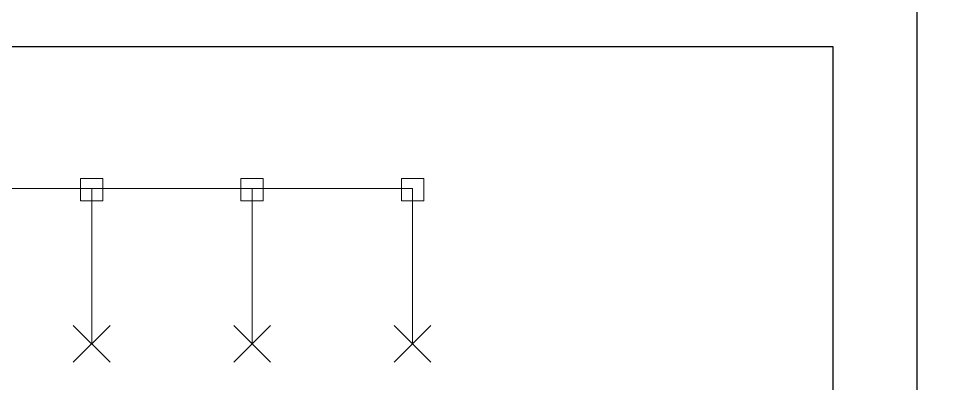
# Model space of a CAD drawing. Extents: x -5343388 to 7033982, y -486386 to 188356.
# Drawn here: x 344080 to 348972, y -408726 to -406785 of the extents above; entities that cross this region are included whole.
import ezdxf

# ---------------------------------------------------------------- set-up
doc = ezdxf.new("R2010")
doc.units = 0
doc.header["$MEASUREMENT"] = 0
doc.layers.add('wire', color=3, linetype='Continuous')
doc.layers.add('Wire Hatch', color=7, linetype='Continuous', lineweight=15)

msp = doc.modelspace()

# ---------------------------------------------------------------- linework, layer by layer
at = {"layer": 'wire'}
for p, q in [((336764.14967, -406934.02979), (345323.2006, -406934.02979)), ((336764.14967, -406934.02979), (348410.2823, -406934.02979)), ((348410.2823, -406934.02979), (348410.2823, -412453.57823))]:
    msp.add_line(p, q, dxfattribs=at)
msp.add_lwpolyline([(348123.21599, -410175.87051), (348857.66116, -410175.87051), (348857.66116, -402958.02571), (351396.07733, -402958.02571)], dxfattribs=at)
at = {"layer": 'Wire Hatch'}
for p, q in [((338500.71293, -407689.73733), (346175.45053, -407689.73733)), ((344469.95329, -407689.73733), (344469.95329, -408514.9431)), ((345322.70191, -407689.73733), (345322.70191, -408514.9431)), ((346175.45053, -407689.73733), (346175.45053, -408514.9431)), ((344372.15713, -408612.73926), (344567.74945, -408417.14694)), ((344567.74945, -408612.73926), (344372.15713, -408417.14694)), ((345224.90575, -408612.73926), (345420.49807, -408417.14694)), ((345420.49807, -408612.73926), (345224.90575, -408417.14694)), ((346077.65437, -408612.73926), (346273.24669, -408417.14694)), ((346273.24669, -408612.73926), (346077.65437, -408417.14694))]:
    msp.add_line(p, q, dxfattribs=at)
for points in [[(344410.72518, -407635.24941), (344410.72518, -407754.1125), (344529.58826, -407754.1125), (344529.58826, -407635.24941)], [(345263.4738, -407635.24941), (345263.4738, -407754.1125), (345382.33689, -407754.1125), (345382.33689, -407635.24941)], [(346116.22242, -407635.24941), (346116.22242, -407754.1125), (346235.08551, -407754.1125), (346235.08551, -407635.24941)]]:
    msp.add_lwpolyline(points, close=True, dxfattribs=at)

doc.saveas('drawing.dxf')
